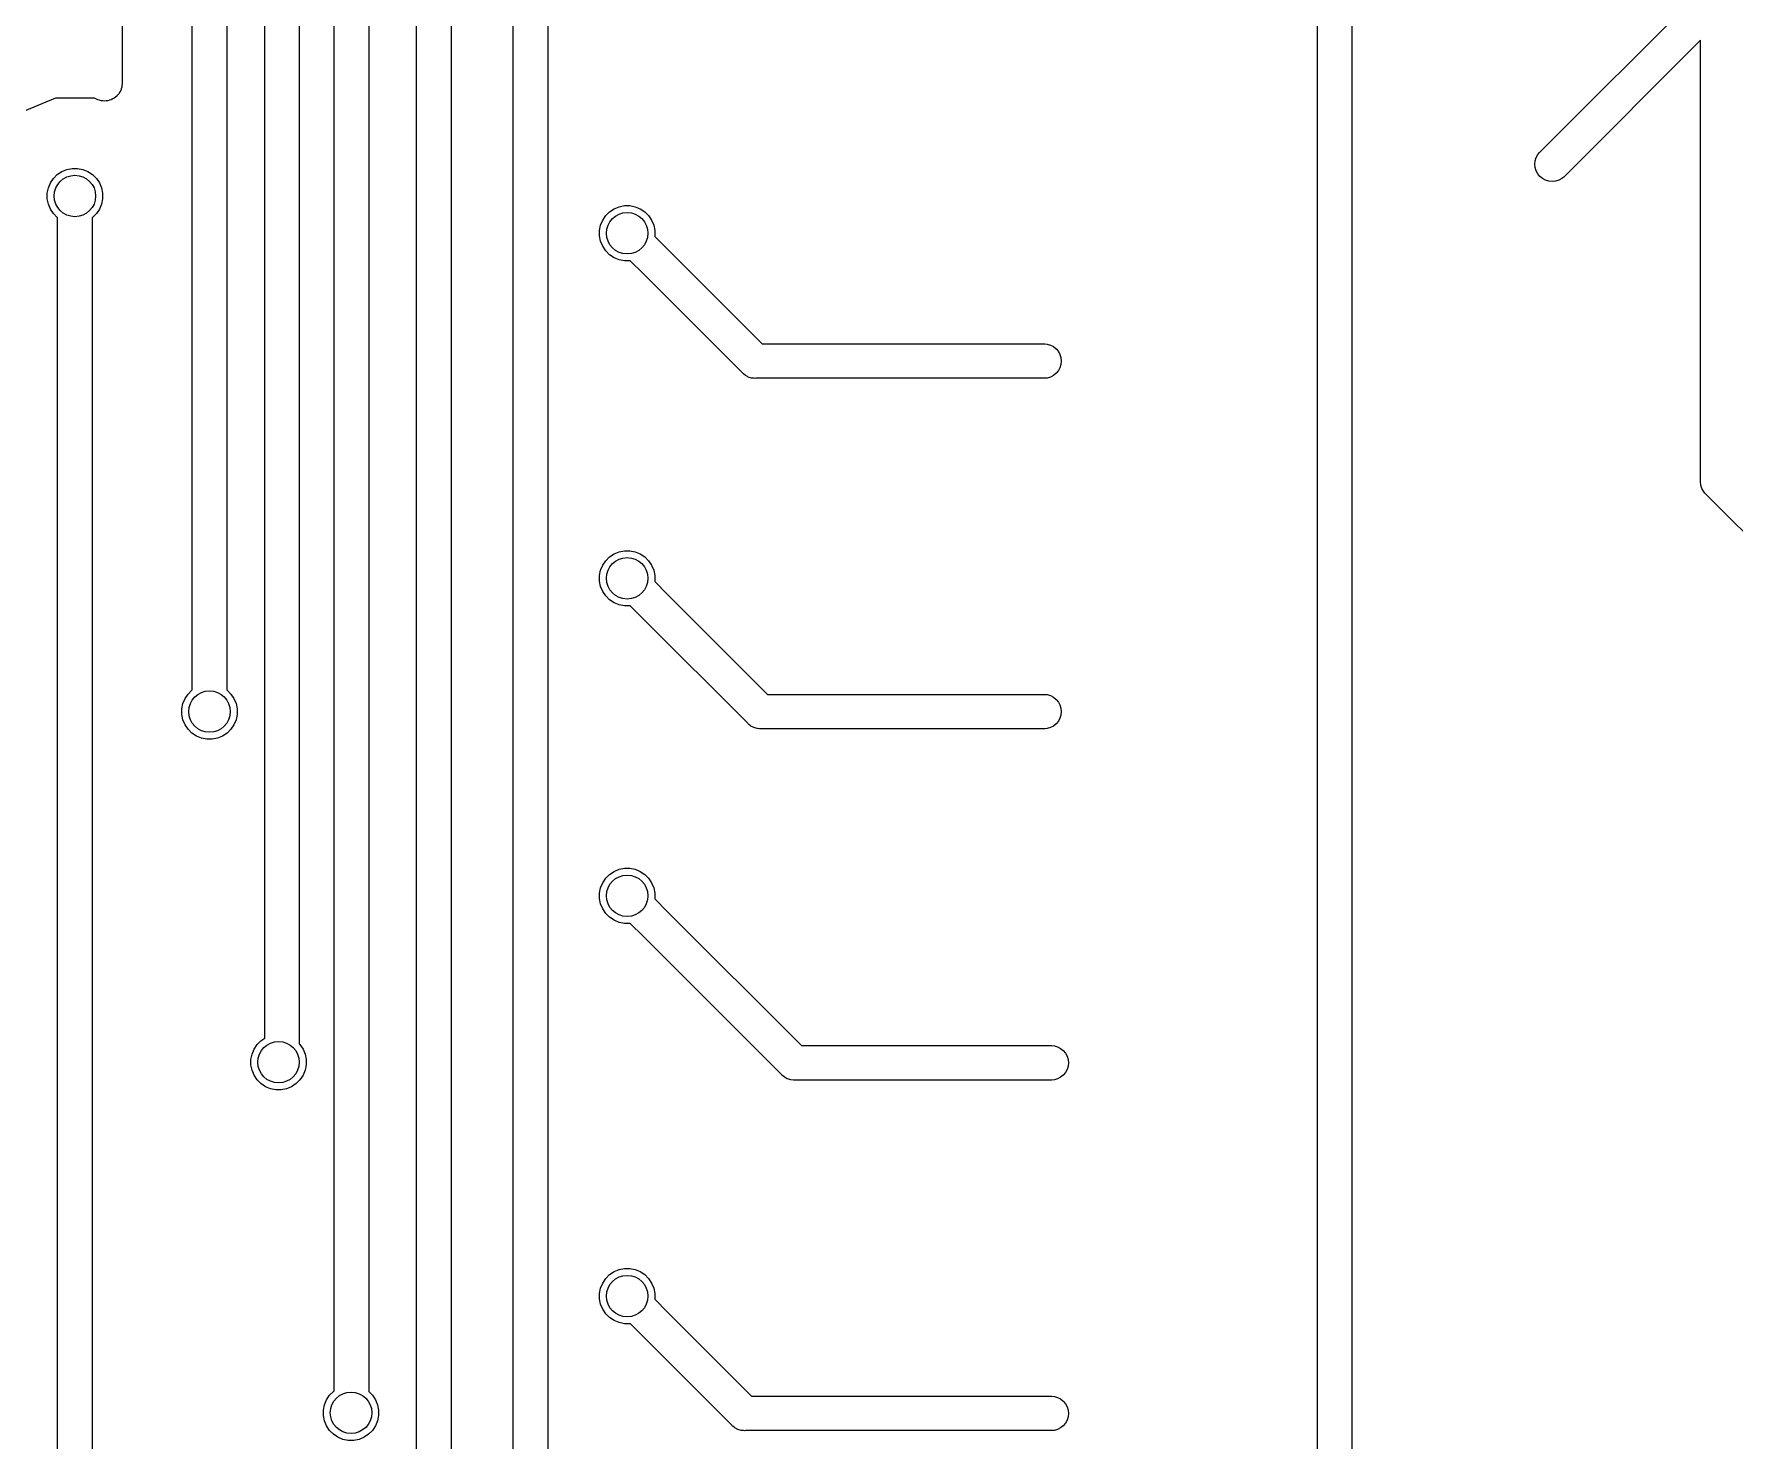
# Model space of a CAD drawing. Extents: x 0.4 to 11.3, y -7.9 to -0.4.
# Drawn here: x 3.9923 to 4.4773, y -2.4783 to -2.077 of the extents above; entities that cross this region are included whole.
import ezdxf

# ---------------------------------------------------------------- set-up
doc = ezdxf.new("R2010")
doc.units = 0
doc.header["$MEASUREMENT"] = 0
doc.layers.add('BLACK', color=7, linetype='CONTINUOUS')

msp = doc.modelspace()

# ---------------------------------------------------------------- linework, layer by layer
at = {"layer": 'BLACK', "linetype": 'CONTINUOUS'}
for p, q in [((4.0374, -2.26412), (4.0374, -1.61397)), ((4.0174, -1.61667), (4.0174, -2.09115)), ((4.04724, -1.61576), (4.04724, -2.26412)), ((4.05807, -2.36347), (4.05807, -1.62085)), ((4.06791, -1.62265), (4.06791, -2.36507)), ((4.07787, -2.46404), (4.07787, -1.62611)), ((4.08772, -1.62791), (4.08772, -2.46421)), ((4.10138, -2.53614), (4.10138, -1.62774)), ((4.11122, -1.62954), (4.11122, -2.53614)), ((4.12894, -2.58705), (4.12894, -1.62721)), ((4.13878, -1.62901), (4.13878, -2.59224)), ((4.35827, -2.76863), (4.35827, -1.75526)), ((4.36811, -1.75347), (4.36811, -2.77043)), ((4.42155, -2.11086), (4.46752, -2.06489)), ((4.46752, -2.07881), (4.42851, -2.11782)), ((4.46752, -2.20448), (4.46752, -2.07881)), ((3.99839, -2.09535), (3.98951, -2.09903)), ((4.00948, -2.09535), (3.99839, -2.09535)), ((4.01049, -2.09577), (4.00948, -2.09535)), ((4.01514, -2.09534), (4.01472, -2.09556)), ((4.01515, -2.09533), (4.01514, -2.09534)), ((4.01516, -2.09532), (4.01515, -2.09533)), ((4.01553, -2.09502), (4.01516, -2.09532)), ((4.0159, -2.09472), (4.01553, -2.09502)), ((4.01591, -2.09471), (4.0159, -2.09472)), ((4.01592, -2.09471), (4.01591, -2.09471)), ((4.01622, -2.09434), (4.01592, -2.09471)), ((4.01653, -2.09398), (4.01622, -2.09434)), ((4.01654, -2.09396), (4.01653, -2.09397)), ((4.01653, -2.09397), (4.01653, -2.09398)), ((4.01677, -2.09354), (4.01654, -2.09396)), ((4.017, -2.09312), (4.01677, -2.09354)), ((4.01701, -2.0931), (4.017, -2.09311)), ((4.017, -2.09311), (4.017, -2.09312)), ((4.01715, -2.09265), (4.01701, -2.0931)), ((4.01729, -2.09219), (4.01715, -2.09265)), ((4.0173, -2.09217), (4.01729, -2.09218)), ((4.01729, -2.09218), (4.01729, -2.09219)), ((4.01735, -2.0917), (4.0173, -2.09217)), ((4.0174, -2.09122), (4.01735, -2.0917)), ((4.0174, -2.09115), (4.0174, -2.09119)), ((4.0174, -2.09119), (4.0174, -2.0912)), ((4.0174, -2.0912), (4.0174, -2.0912)), ((4.0174, -2.0912), (4.0174, -2.09122)), ((4.01094, -2.09591), (4.01049, -2.09577)), ((4.0114, -2.09605), (4.01094, -2.09591)), ((4.01141, -2.09605), (4.0114, -2.09605)), ((4.01142, -2.09605), (4.01141, -2.09605)), ((4.01189, -2.0961), (4.01142, -2.09605)), ((4.01237, -2.09615), (4.01189, -2.0961)), ((4.01238, -2.09615), (4.01237, -2.09615)), ((4.01239, -2.09615), (4.01238, -2.09615)), ((4.01287, -2.09611), (4.01239, -2.09615)), ((4.01334, -2.09606), (4.01287, -2.09611)), ((4.01335, -2.09606), (4.01334, -2.09606)), ((4.01336, -2.09606), (4.01335, -2.09606)), ((4.01382, -2.09592), (4.01336, -2.09606)), ((4.01427, -2.09579), (4.01382, -2.09592)), ((4.01429, -2.09578), (4.01427, -2.09579)), ((4.0143, -2.09578), (4.01429, -2.09578)), ((4.01472, -2.09556), (4.0143, -2.09578)), ((4.42025, -2.11417), (4.42035, -2.11321)), ((4.42035, -2.11514), (4.42025, -2.11417)), ((4.42035, -2.11321), (4.42063, -2.11228)), ((4.42063, -2.11228), (4.42109, -2.11143)), ((4.42109, -2.11143), (4.42155, -2.11086)), ((3.99637, -2.12093), (3.99696, -2.1195)), ((3.99696, -2.1195), (3.99782, -2.11821)), ((3.99782, -2.11821), (3.99892, -2.11711)), ((3.99892, -2.11711), (4.00021, -2.11625)), ((4.00021, -2.11625), (4.00164, -2.11566)), ((4.00164, -2.11566), (4.00316, -2.11535)), ((4.00316, -2.11535), (4.00471, -2.11535)), ((4.00471, -2.11535), (4.00623, -2.11566)), ((4.00623, -2.11566), (4.00767, -2.11625)), ((4.00767, -2.11625), (4.00896, -2.11711)), ((4.00896, -2.11711), (4.01005, -2.11821)), ((4.01005, -2.11821), (4.01091, -2.1195)), ((4.01091, -2.1195), (4.01151, -2.12093)), ((4.42063, -2.11607), (4.42035, -2.11514)), ((4.42109, -2.11692), (4.42063, -2.11607)), ((4.4217, -2.11767), (4.42109, -2.11692)), ((4.42245, -2.11828), (4.4217, -2.11767)), ((4.4233, -2.11874), (4.42245, -2.11828)), ((4.42423, -2.11902), (4.4233, -2.11874)), ((4.4252, -2.11912), (4.42423, -2.11902)), ((4.42616, -2.11902), (4.4252, -2.11912)), ((4.42709, -2.11874), (4.42616, -2.11902)), ((4.42794, -2.11828), (4.42709, -2.11874)), ((4.42851, -2.11782), (4.42794, -2.11828)), ((3.99606, -2.12245), (3.99637, -2.12093)), ((3.99606, -2.124), (3.99606, -2.12245)), ((3.99637, -2.12553), (3.99606, -2.124)), ((4.01151, -2.12093), (4.01181, -2.12245)), ((4.01181, -2.124), (4.01151, -2.12553)), ((4.01181, -2.12245), (4.01181, -2.124)), ((3.99696, -2.12696), (3.99637, -2.12553)), ((3.99782, -2.12825), (3.99696, -2.12696)), ((3.99892, -2.12934), (3.99782, -2.12825)), ((3.99902, -2.12941), (3.99892, -2.12934)), ((4.00896, -2.12934), (4.00886, -2.12941)), ((4.01005, -2.12825), (4.00896, -2.12934)), ((4.01091, -2.12696), (4.01005, -2.12825)), ((4.01151, -2.12553), (4.01091, -2.12696)), ((4.15444, -2.13013), (4.1553, -2.12884)), ((4.1553, -2.12884), (4.1564, -2.12774)), ((4.1564, -2.12774), (4.15769, -2.12688)), ((4.15769, -2.12688), (4.15912, -2.12629)), ((4.15912, -2.12629), (4.16064, -2.12598)), ((4.16064, -2.12598), (4.16219, -2.12598)), ((4.16219, -2.12598), (4.16371, -2.12629)), ((4.16371, -2.12629), (4.16515, -2.12688)), ((4.16515, -2.12688), (4.16644, -2.12774)), ((4.16644, -2.12774), (4.16753, -2.12884)), ((4.16753, -2.12884), (4.1684, -2.13013)), ((3.99902, -2.69987), (3.99902, -2.12941)), ((4.00886, -2.12941), (4.00886, -2.70374)), ((4.15354, -2.13308), (4.15385, -2.13156)), ((4.15354, -2.13463), (4.15354, -2.13308)), ((4.15385, -2.13156), (4.15444, -2.13013)), ((4.1684, -2.13013), (4.16899, -2.13156)), ((4.16899, -2.13156), (4.16929, -2.13308)), ((4.16929, -2.13308), (4.16929, -2.13463)), ((4.15385, -2.13616), (4.15354, -2.13463)), ((4.15444, -2.13759), (4.15385, -2.13616)), ((4.1553, -2.13888), (4.15444, -2.13759)), ((4.1564, -2.13997), (4.1553, -2.13888)), ((4.16929, -2.13463), (4.16927, -2.13475)), ((4.16927, -2.13475), (4.17294, -2.13842)), ((4.17294, -2.13842), (4.17294, -2.13842)), ((4.17294, -2.13842), (4.1999, -2.16538)), ((4.15769, -2.14084), (4.1564, -2.13997)), ((4.15912, -2.14143), (4.15769, -2.14084)), ((4.16064, -2.14173), (4.15912, -2.14143)), ((4.16219, -2.14173), (4.16064, -2.14173)), ((4.16231, -2.14171), (4.16219, -2.14173)), ((4.16598, -2.14538), (4.16231, -2.14171)), ((4.19421, -2.17361), (4.16598, -2.14538)), ((4.16598, -2.14538), (4.16598, -2.14538)), ((4.1999, -2.16538), (4.28051, -2.16538)), ((4.28051, -2.16538), (4.28123, -2.16545)), ((4.28123, -2.16545), (4.28216, -2.16574)), ((4.28216, -2.16574), (4.28302, -2.16619)), ((4.28302, -2.16619), (4.28376, -2.16681)), ((4.28376, -2.16681), (4.28438, -2.16756)), ((4.28438, -2.16756), (4.28484, -2.16841)), ((4.28484, -2.1722), (4.28438, -2.17305)), ((4.28484, -2.16841), (4.28512, -2.16934)), ((4.28512, -2.17127), (4.28484, -2.1722)), ((4.28512, -2.16934), (4.28521, -2.1703)), ((4.28521, -2.1703), (4.28512, -2.17127)), ((4.19437, -2.1738), (4.19421, -2.17361)), ((4.19456, -2.17396), (4.19437, -2.1738)), ((4.19512, -2.17442), (4.19456, -2.17396)), ((4.19575, -2.17475), (4.19512, -2.17442)), ((4.19597, -2.17487), (4.19575, -2.17475)), ((4.1969, -2.17515), (4.19597, -2.17487)), ((4.19762, -2.17523), (4.1969, -2.17515)), ((4.19786, -2.17525), (4.19762, -2.17523)), ((4.19762, -2.17523), (4.19762, -2.17523)), ((4.19811, -2.17523), (4.19786, -2.17525)), ((4.28051, -2.17523), (4.19811, -2.17523)), ((4.28123, -2.17515), (4.28051, -2.17523)), ((4.28216, -2.17487), (4.28123, -2.17515)), ((4.28302, -2.17442), (4.28216, -2.17487)), ((4.28376, -2.1738), (4.28302, -2.17442)), ((4.28438, -2.17305), (4.28376, -2.1738)), ((4.4675, -2.20472), (4.46752, -2.20448)), ((4.46759, -2.20569), (4.4675, -2.20472)), ((4.46787, -2.20662), (4.46759, -2.20569)), ((4.46833, -2.20747), (4.46787, -2.20662)), ((4.46875, -2.20798), (4.46833, -2.20747)), ((4.46894, -2.20822), (4.46875, -2.20798)), ((4.46913, -2.20837), (4.46894, -2.20822)), ((4.49902, -2.23826), (4.46913, -2.20837)), ((4.1553, -2.22726), (4.1564, -2.22617)), ((4.1564, -2.22617), (4.15769, -2.22531)), ((4.15769, -2.22531), (4.15912, -2.22471)), ((4.15912, -2.22471), (4.16064, -2.22441)), ((4.16064, -2.22441), (4.16219, -2.22441)), ((4.16219, -2.22441), (4.16371, -2.22471)), ((4.16371, -2.22471), (4.16515, -2.22531)), ((4.16515, -2.22531), (4.16644, -2.22617)), ((4.16644, -2.22617), (4.16753, -2.22726)), ((4.15354, -2.23151), (4.15385, -2.22999)), ((4.15385, -2.22999), (4.15444, -2.22855)), ((4.15444, -2.22855), (4.1553, -2.22726)), ((4.16753, -2.22726), (4.16839, -2.22855)), ((4.16839, -2.22855), (4.16899, -2.22999)), ((4.16899, -2.22999), (4.16929, -2.23151)), ((4.15354, -2.23306), (4.15354, -2.23151)), ((4.15385, -2.23458), (4.15354, -2.23306)), ((4.15444, -2.23601), (4.15385, -2.23458)), ((4.1553, -2.2373), (4.15444, -2.23601)), ((4.16929, -2.23306), (4.16927, -2.23317)), ((4.16927, -2.23317), (4.17294, -2.23685)), ((4.16929, -2.23151), (4.16929, -2.23306)), ((4.1564, -2.2384), (4.1553, -2.2373)), ((4.15769, -2.23926), (4.1564, -2.2384)), ((4.15912, -2.23985), (4.15769, -2.23926)), ((4.16064, -2.24016), (4.15912, -2.23985)), ((4.16219, -2.24016), (4.16064, -2.24016)), ((4.16231, -2.24013), (4.16219, -2.24016)), ((4.16598, -2.24381), (4.16231, -2.24013)), ((4.17294, -2.23685), (4.17294, -2.23685)), ((4.17294, -2.23685), (4.20148, -2.26538)), ((4.19579, -2.27361), (4.16598, -2.24381)), ((4.16598, -2.24381), (4.16598, -2.24381)), ((4.03621, -2.26529), (4.0373, -2.26419)), ((4.0373, -2.26419), (4.0374, -2.26412)), ((4.04724, -2.26412), (4.04734, -2.26419)), ((4.04734, -2.26419), (4.04844, -2.26529)), ((4.03445, -2.26953), (4.03475, -2.26801)), ((4.03445, -2.27108), (4.03445, -2.26953)), ((4.03475, -2.26801), (4.03534, -2.26658)), ((4.03534, -2.26658), (4.03621, -2.26529)), ((4.04844, -2.26529), (4.0493, -2.26658)), ((4.0493, -2.26658), (4.04989, -2.26801)), ((4.04989, -2.26801), (4.0502, -2.26953)), ((4.0502, -2.26953), (4.0502, -2.27108)), ((4.20148, -2.26538), (4.28051, -2.26538)), ((4.28051, -2.26538), (4.28123, -2.26545)), ((4.28123, -2.26545), (4.28216, -2.26574)), ((4.28216, -2.26574), (4.28302, -2.26619)), ((4.28302, -2.26619), (4.28376, -2.26681)), ((4.28376, -2.26681), (4.28438, -2.26756)), ((4.28438, -2.26756), (4.28484, -2.26841)), ((4.28484, -2.26841), (4.28512, -2.26934)), ((4.28512, -2.26934), (4.28521, -2.2703)), ((4.03475, -2.2726), (4.03445, -2.27108)), ((4.03534, -2.27403), (4.03475, -2.2726)), ((4.03621, -2.27532), (4.03534, -2.27403)), ((4.0493, -2.27403), (4.04844, -2.27532)), ((4.04989, -2.2726), (4.0493, -2.27403)), ((4.0502, -2.27108), (4.04989, -2.2726)), ((4.19594, -2.2738), (4.19579, -2.27361)), ((4.19613, -2.27396), (4.19594, -2.2738)), ((4.19659, -2.27434), (4.19613, -2.27396)), ((4.19613, -2.27396), (4.19613, -2.27396)), ((4.19669, -2.27442), (4.19659, -2.27434)), ((4.19755, -2.27487), (4.19669, -2.27442)), ((4.28302, -2.27442), (4.28216, -2.27487)), ((4.28376, -2.2738), (4.28302, -2.27442)), ((4.28438, -2.27305), (4.28376, -2.2738)), ((4.28484, -2.2722), (4.28438, -2.27305)), ((4.28512, -2.27127), (4.28484, -2.2722)), ((4.28521, -2.2703), (4.28512, -2.27127)), ((4.0373, -2.27642), (4.03621, -2.27532)), ((4.03859, -2.27728), (4.0373, -2.27642)), ((4.04003, -2.27788), (4.03859, -2.27728)), ((4.04155, -2.27818), (4.04003, -2.27788)), ((4.0431, -2.27818), (4.04155, -2.27818)), ((4.04462, -2.27788), (4.0431, -2.27818)), ((4.04605, -2.27728), (4.04462, -2.27788)), ((4.04734, -2.27642), (4.04605, -2.27728)), ((4.04844, -2.27532), (4.04734, -2.27642)), ((4.19847, -2.27515), (4.19755, -2.27487)), ((4.1992, -2.27523), (4.19847, -2.27515)), ((4.19944, -2.27525), (4.1992, -2.27523)), ((4.1992, -2.27523), (4.1992, -2.27523)), ((4.19968, -2.27523), (4.19944, -2.27525)), ((4.28051, -2.27523), (4.19968, -2.27523)), ((4.28123, -2.27515), (4.28051, -2.27523)), ((4.28216, -2.27487), (4.28123, -2.27515)), ((4.15444, -2.3191), (4.1553, -2.31782)), ((4.1553, -2.31782), (4.1564, -2.31672)), ((4.1564, -2.31672), (4.15769, -2.31586)), ((4.15769, -2.31586), (4.15912, -2.31526)), ((4.15912, -2.31526), (4.16064, -2.31496)), ((4.16064, -2.31496), (4.16219, -2.31496)), ((4.16219, -2.31496), (4.16371, -2.31526)), ((4.16371, -2.31526), (4.16515, -2.31586)), ((4.16515, -2.31586), (4.16644, -2.31672)), ((4.16644, -2.31672), (4.16753, -2.31782)), ((4.16753, -2.31782), (4.1684, -2.3191)), ((4.15354, -2.32206), (4.15385, -2.32054)), ((4.15354, -2.32361), (4.15354, -2.32206)), ((4.15385, -2.32054), (4.15444, -2.3191)), ((4.1684, -2.3191), (4.16899, -2.32054)), ((4.16899, -2.32054), (4.16929, -2.32206)), ((4.16929, -2.32206), (4.16929, -2.32361)), ((4.15385, -2.32513), (4.15354, -2.32361)), ((4.15444, -2.32656), (4.15385, -2.32513)), ((4.1553, -2.32785), (4.15444, -2.32656)), ((4.1564, -2.32895), (4.1553, -2.32785)), ((4.16929, -2.32361), (4.16927, -2.32373)), ((4.16927, -2.32373), (4.17294, -2.3274)), ((4.17294, -2.3274), (4.17294, -2.3274)), ((4.17294, -2.3274), (4.21109, -2.36555)), ((4.15769, -2.32981), (4.1564, -2.32895)), ((4.15912, -2.33041), (4.15769, -2.32981)), ((4.16064, -2.33071), (4.15912, -2.33041)), ((4.16219, -2.33071), (4.16064, -2.33071)), ((4.16231, -2.33069), (4.16219, -2.33071)), ((4.16598, -2.33436), (4.16231, -2.33069)), ((4.2054, -2.37378), (4.16598, -2.33436)), ((4.16598, -2.33436), (4.16598, -2.33436)), ((4.05444, -2.36801), (4.05503, -2.36658)), ((4.05503, -2.36658), (4.05589, -2.36529)), ((4.05589, -2.36529), (4.05699, -2.36419)), ((4.05699, -2.36419), (4.05807, -2.36347)), ((4.06791, -2.36507), (4.06812, -2.36529)), ((4.06812, -2.36529), (4.06899, -2.36658)), ((4.06899, -2.36658), (4.06958, -2.36801)), ((4.21109, -2.36555), (4.28252, -2.36555)), ((4.28252, -2.36555), (4.28325, -2.36562)), ((4.28325, -2.36562), (4.28418, -2.3659)), ((4.28418, -2.3659), (4.28503, -2.36636)), ((4.28503, -2.36636), (4.28578, -2.36698)), ((4.28578, -2.36698), (4.2864, -2.36773)), ((4.05413, -2.36953), (4.05444, -2.36801)), ((4.05413, -2.37108), (4.05413, -2.36953)), ((4.05444, -2.3726), (4.05413, -2.37108)), ((4.06958, -2.36801), (4.06988, -2.36953)), ((4.06988, -2.37108), (4.06958, -2.3726)), ((4.06988, -2.36953), (4.06988, -2.37108)), ((4.2864, -2.36773), (4.28685, -2.36858)), ((4.28685, -2.36858), (4.28713, -2.36951)), ((4.28713, -2.37144), (4.28685, -2.37236)), ((4.28713, -2.36951), (4.28723, -2.37047)), ((4.28723, -2.37047), (4.28713, -2.37144)), ((4.05503, -2.37403), (4.05444, -2.3726)), ((4.05589, -2.37532), (4.05503, -2.37403)), ((4.05699, -2.37642), (4.05589, -2.37532)), ((4.05828, -2.37728), (4.05699, -2.37642)), ((4.06703, -2.37642), (4.06574, -2.37728)), ((4.06812, -2.37532), (4.06703, -2.37642)), ((4.06899, -2.37403), (4.06812, -2.37532)), ((4.06958, -2.3726), (4.06899, -2.37403)), ((4.20556, -2.37397), (4.2054, -2.37378)), ((4.20575, -2.37412), (4.20556, -2.37397)), ((4.20631, -2.37458), (4.20575, -2.37412)), ((4.20575, -2.37412), (4.20575, -2.37412)), ((4.20709, -2.375), (4.20631, -2.37458)), ((4.20716, -2.37504), (4.20709, -2.375)), ((4.20809, -2.37532), (4.20716, -2.37504)), ((4.20881, -2.37539), (4.20809, -2.37532)), ((4.20906, -2.37542), (4.20881, -2.37539)), ((4.20881, -2.37539), (4.20881, -2.37539)), ((4.2093, -2.37539), (4.20906, -2.37542)), ((4.28252, -2.37539), (4.2093, -2.37539)), ((4.28325, -2.37532), (4.28252, -2.37539)), ((4.28418, -2.37504), (4.28325, -2.37532)), ((4.28503, -2.37458), (4.28418, -2.37504)), ((4.28578, -2.37397), (4.28503, -2.37458)), ((4.2864, -2.37322), (4.28578, -2.37397)), ((4.28685, -2.37236), (4.2864, -2.37322)), ((4.05971, -2.37788), (4.05828, -2.37728)), ((4.06123, -2.37818), (4.05971, -2.37788)), ((4.06278, -2.37818), (4.06123, -2.37818)), ((4.0643, -2.37788), (4.06278, -2.37818)), ((4.06574, -2.37728), (4.0643, -2.37788)), ((4.1564, -2.43089), (4.15769, -2.43003)), ((4.15769, -2.43003), (4.15912, -2.42944)), ((4.15912, -2.42944), (4.16064, -2.42913)), ((4.16064, -2.42913), (4.16219, -2.42913)), ((4.16219, -2.42913), (4.16371, -2.42944)), ((4.16371, -2.42944), (4.16515, -2.43003)), ((4.16515, -2.43003), (4.16644, -2.43089)), ((4.15354, -2.43623), (4.15385, -2.43471)), ((4.15385, -2.43471), (4.15444, -2.43328)), ((4.15444, -2.43328), (4.1553, -2.43199)), ((4.1553, -2.43199), (4.1564, -2.43089)), ((4.16644, -2.43089), (4.16753, -2.43199)), ((4.16753, -2.43199), (4.1684, -2.43328)), ((4.1684, -2.43328), (4.16899, -2.43471)), ((4.16899, -2.43471), (4.16929, -2.43623)), ((4.15354, -2.43778), (4.15354, -2.43623)), ((4.15385, -2.4393), (4.15354, -2.43778)), ((4.15444, -2.44074), (4.15385, -2.4393)), ((4.16929, -2.43778), (4.16927, -2.4379)), ((4.16927, -2.4379), (4.17294, -2.44157)), ((4.16929, -2.43623), (4.16929, -2.43778)), ((4.1553, -2.44203), (4.15444, -2.44074)), ((4.1564, -2.44312), (4.1553, -2.44203)), ((4.15769, -2.44399), (4.1564, -2.44312)), ((4.15912, -2.44458), (4.15769, -2.44399)), ((4.16064, -2.44488), (4.15912, -2.44458)), ((4.17294, -2.44157), (4.17294, -2.44157)), ((4.17294, -2.44157), (4.19692, -2.46555)), ((4.16219, -2.44488), (4.16064, -2.44488)), ((4.16231, -2.44486), (4.16219, -2.44488)), ((4.16598, -2.44853), (4.16231, -2.44486)), ((4.19123, -2.47378), (4.16598, -2.44853)), ((4.16598, -2.44853), (4.16598, -2.44853)), ((4.0748, -2.46953), (4.07511, -2.46801)), ((4.07511, -2.46801), (4.0757, -2.46658)), ((4.0757, -2.46658), (4.07656, -2.46529)), ((4.07656, -2.46529), (4.07766, -2.46419)), ((4.07766, -2.46419), (4.07787, -2.46404)), ((4.08772, -2.46421), (4.08879, -2.46529)), ((4.08879, -2.46529), (4.08966, -2.46658)), ((4.08966, -2.46658), (4.09025, -2.46801)), ((4.09025, -2.46801), (4.09055, -2.46953)), ((4.19692, -2.46555), (4.28252, -2.46555)), ((4.28252, -2.46555), (4.28325, -2.46562)), ((4.28325, -2.46562), (4.28418, -2.4659)), ((4.28418, -2.4659), (4.28503, -2.46636)), ((4.28503, -2.46636), (4.28578, -2.46698)), ((4.28578, -2.46698), (4.2864, -2.46773)), ((4.2864, -2.46773), (4.28685, -2.46858)), ((4.28685, -2.46858), (4.28713, -2.46951)), ((4.0748, -2.47108), (4.0748, -2.46953)), ((4.07511, -2.4726), (4.0748, -2.47108)), ((4.0757, -2.47403), (4.07511, -2.4726)), ((4.09025, -2.4726), (4.08966, -2.47403)), ((4.09055, -2.47108), (4.09025, -2.4726)), ((4.09055, -2.46953), (4.09055, -2.47108)), ((4.2864, -2.47322), (4.28578, -2.47397)), ((4.28685, -2.47236), (4.2864, -2.47322)), ((4.28713, -2.47144), (4.28685, -2.47236)), ((4.28713, -2.46951), (4.28723, -2.47047)), ((4.28723, -2.47047), (4.28713, -2.47144)), ((4.07656, -2.47532), (4.0757, -2.47403)), ((4.07766, -2.47642), (4.07656, -2.47532)), ((4.07895, -2.47728), (4.07766, -2.47642)), ((4.08038, -2.47788), (4.07895, -2.47728)), ((4.0819, -2.47818), (4.08038, -2.47788)), ((4.08345, -2.47818), (4.0819, -2.47818)), ((4.08497, -2.47788), (4.08345, -2.47818)), ((4.08641, -2.47728), (4.08497, -2.47788)), ((4.0877, -2.47642), (4.08641, -2.47728)), ((4.08879, -2.47532), (4.0877, -2.47642)), ((4.08966, -2.47403), (4.08879, -2.47532)), ((4.19139, -2.47397), (4.19123, -2.47378)), ((4.19157, -2.47412), (4.19139, -2.47397)), ((4.19195, -2.47443), (4.19157, -2.47412)), ((4.19157, -2.47412), (4.19157, -2.47412)), ((4.19213, -2.47458), (4.19195, -2.47443)), ((4.19299, -2.47504), (4.19213, -2.47458)), ((4.19392, -2.47532), (4.19299, -2.47504)), ((4.19464, -2.47539), (4.19392, -2.47532)), ((4.19488, -2.47542), (4.19464, -2.47539)), ((4.19464, -2.47539), (4.19464, -2.47539)), ((4.19512, -2.47539), (4.19488, -2.47542)), ((4.28252, -2.47539), (4.19512, -2.47539)), ((4.28325, -2.47532), (4.28252, -2.47539)), ((4.28418, -2.47504), (4.28325, -2.47532)), ((4.28503, -2.47458), (4.28418, -2.47504)), ((4.28578, -2.47397), (4.28503, -2.47458))]:
    msp.add_line(p, q, dxfattribs=at)
at = {"layer": 'BLACK'}
for centre in [(4.00394, -2.12323), (4.16142, -2.13386), (4.16142, -2.23228), (4.04232, -2.2703), (4.16142, -2.32283), (4.06201, -2.3703), (4.16142, -2.43701), (4.08268, -2.4703)]:
    msp.add_circle(centre, 0.00591, dxfattribs=at)

doc.saveas('drawing.dxf')
